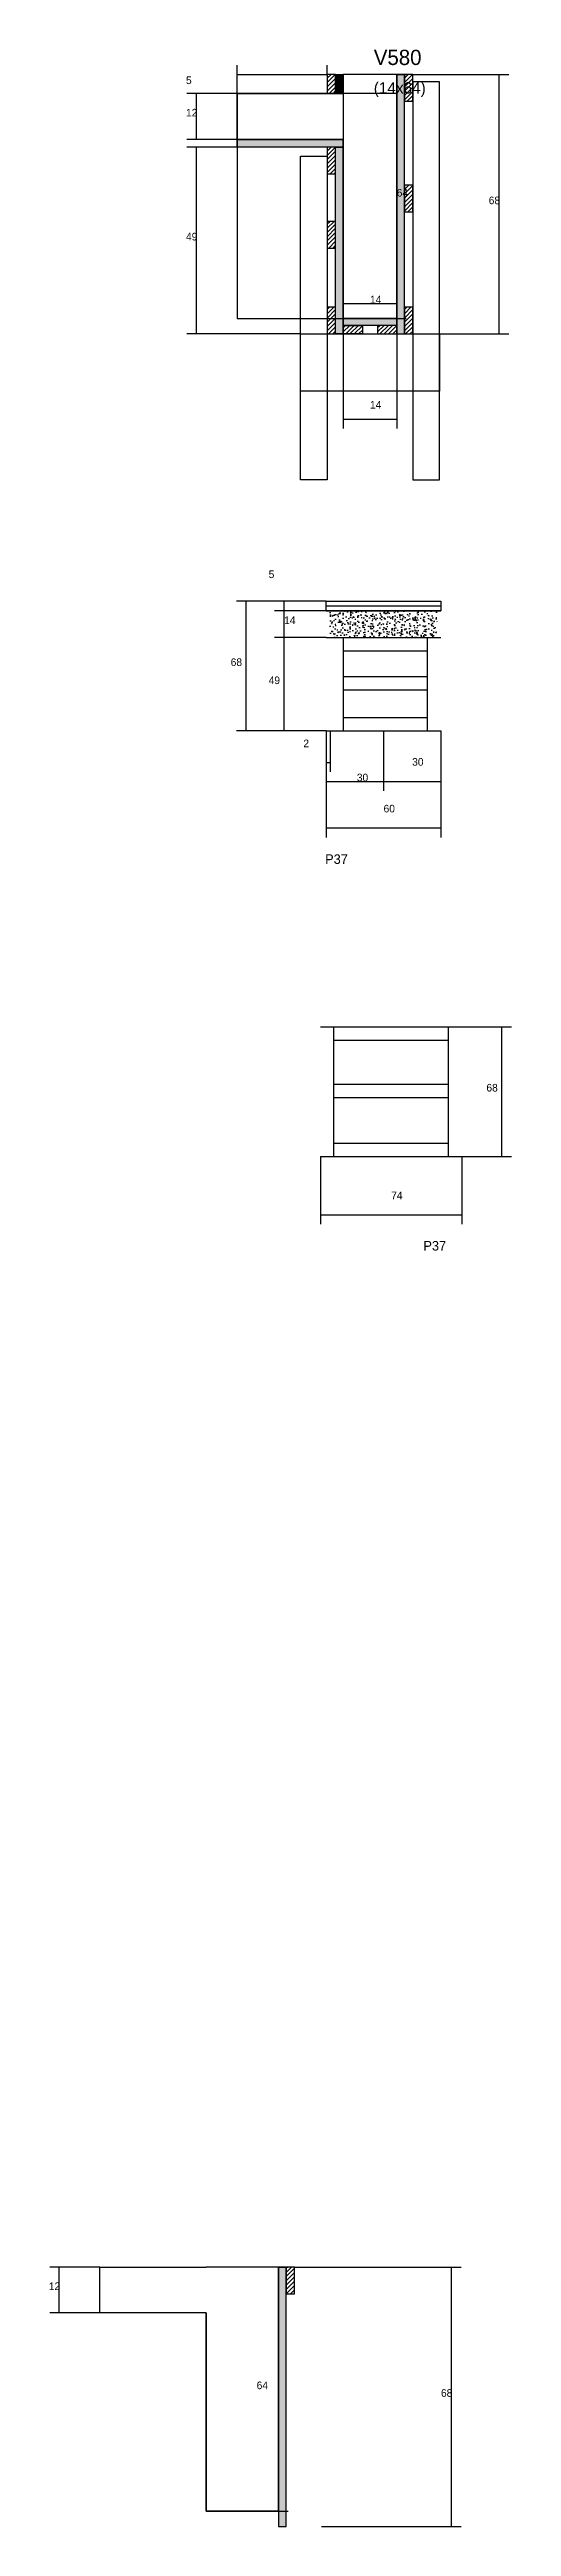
# Model space of a CAD drawing. Header units: metres. Extents: x 4242 to 5702, y -11442 to -10143.
# Drawn here: x 4242 to 4484, y -11442 to -10143 of the extents above; entities that cross this region are included whole.
import ezdxf

# ---------------------------------------------------------------- set-up
doc = ezdxf.new("R2010")
doc.units = ezdxf.units.M
for name, color, linetype in [('CONCRETO', 251, 'Continuous'), ('COTA', 4, 'Continuous'), ('Cota Seção (2x)', 4, 'Continuous'), ('Hachura', 253, 'Continuous'), ('Madeira', 126, 'Continuous'), ('NOMENCLATURA', 7, 'Continuous'), ('Painéis', 200, 'Continuous'), ('SARR_2.2x7', 40, 'Continuous'), ('SARR_3.5x7', 81, 'Continuous'), ('SARR_EDITAR', 141, 'Continuous'), ('Texto Seção', 7, 'Continuous')]:
    doc.layers.add(name, color=color, linetype=linetype)

msp = doc.modelspace()

# ---------------------------------------------------------------- hatches: boundary and pattern name
at = {"layer": 'COTA'}
h = msp.add_hatch(dxfattribs=at)
h.set_pattern_fill('AR-CONC', scale=0.03)
h.paths.add_polyline_path([(4388.8, -10451.7), (4388.8, -10437.7), (4388.8, -10437.7), (4444.8, -10437.7), (4444.8, -10437.7), (4444.8, -10451.7), (4444.8, -10451.7), (4388.8, -10451.7)])
at = {"layer": 'Hachura'}
h = msp.add_hatch(dxfattribs=at)
h.set_pattern_fill('ANSI31', scale=0.5)
h.paths.add_polyline_path([(4391.7, -10156.5), (4387.3, -10156.5), (4387.3, -10156.5), (4387.3, -10166.5), (4387.3, -10166.5), (4391.7, -10166.5), (4391.7, -10166.5), (4391.7, -10156.5)])
h = msp.add_hatch(color=8, dxfattribs=at)
h.dxf.hatch_style = 1
h.paths.add_polyline_path([(4391.7, -10166.5), (4395.7, -10166.5), (4395.7, -10166.5), (4395.7, -10156.5), (4395.7, -10156.5), (4391.7, -10156.5), (4391.7, -10156.5), (4391.7, -10166.5)])
h = msp.add_hatch(color=8, dxfattribs=at)
h.dxf.hatch_style = 1
h.paths.add_polyline_path([(4427.7, -10156.5), (4423.7, -10156.5), (4423.7, -10156.5), (4423.7, -10292.5), (4423.7, -10292.5), (4427.7, -10292.5), (4427.7, -10292.5), (4427.7, -10156.5)])
h = msp.add_hatch(dxfattribs=at)
h.set_pattern_fill('ANSI31', scale=0.5)
h.paths.add_polyline_path([(4432.1, -10156.5), (4427.7, -10156.5), (4427.7, -10156.5), (4427.7, -10170.5), (4427.7, -10170.5), (4432.1, -10170.5), (4432.1, -10170.5), (4432.1, -10156.5)])
h = msp.add_hatch(color=8, dxfattribs=at)
h.dxf.hatch_style = 1
h.paths.add_polyline_path([(4340.1, -10194.5), (4340.1, -10190.5), (4340.1, -10190.5), (4395.7, -10190.5), (4395.7, -10190.5), (4395.7, -10194.5), (4395.7, -10194.5), (4340.1, -10194.5)])
h = msp.add_hatch(dxfattribs=at)
h.set_pattern_fill('ANSI31', scale=0.5)
h.paths.add_polyline_path([(4391.7, -10194.5), (4387.3, -10194.5), (4387.3, -10194.5), (4387.3, -10208.5), (4387.3, -10208.5), (4391.7, -10208.5), (4391.7, -10208.5), (4391.7, -10194.5)])
h = msp.add_hatch(color=8, dxfattribs=at)
h.dxf.hatch_style = 1
h.paths.add_polyline_path([(4391.7, -10194.5), (4395.7, -10194.5), (4395.7, -10194.5), (4395.7, -10292.5), (4395.7, -10292.5), (4391.7, -10292.5), (4391.7, -10292.5), (4391.7, -10194.5)])
h = msp.add_hatch(dxfattribs=at)
h.set_pattern_fill('ANSI31', scale=0.5)
h.paths.add_polyline_path([(4432.1, -10214.5), (4427.7, -10214.5), (4427.7, -10214.5), (4427.7, -10228.5), (4427.7, -10228.5), (4432.1, -10228.5), (4432.1, -10228.5), (4432.1, -10214.5)])
h = msp.add_hatch(dxfattribs=at)
h.set_pattern_fill('ANSI31', scale=0.5)
h.paths.add_polyline_path([(4391.7, -10233.5), (4387.3, -10233.5), (4387.3, -10233.5), (4387.3, -10247.5), (4387.3, -10247.5), (4391.7, -10247.5), (4391.7, -10247.5), (4391.7, -10233.5)])
h = msp.add_hatch(dxfattribs=at)
h.set_pattern_fill('ANSI31', scale=0.5)
h.paths.add_polyline_path([(4391.7, -10278.5), (4387.3, -10278.5), (4387.3, -10278.5), (4387.3, -10292.5), (4387.3, -10292.5), (4391.7, -10292.5), (4391.7, -10292.5), (4391.7, -10278.5)])
h = msp.add_hatch(color=8, dxfattribs=at)
h.dxf.hatch_style = 1
h.paths.add_polyline_path([(4395.7, -10288.1), (4395.7, -10284.5), (4395.7, -10284.5), (4423.7, -10284.5), (4423.7, -10284.5), (4423.7, -10288.1), (4423.7, -10288.1), (4395.7, -10288.1)])
h = msp.add_hatch(dxfattribs=at)
h.set_pattern_fill('ANSI31', scale=0.5)
h.paths.add_polyline_path([(4395.7, -10292.5), (4395.7, -10288.1), (4395.7, -10288.1), (4405.7, -10288.1), (4405.7, -10288.1), (4405.7, -10292.5), (4405.7, -10292.5), (4395.7, -10292.5)])
h = msp.add_hatch(dxfattribs=at)
h.set_pattern_fill('ANSI31', scale=0.5)
h.paths.add_polyline_path([(4423.7, -10292.5), (4423.7, -10288.1), (4423.7, -10288.1), (4413.7, -10288.1), (4413.7, -10288.1), (4413.7, -10292.5), (4413.7, -10292.5), (4423.7, -10292.5)])
h = msp.add_hatch(dxfattribs=at)
h.set_pattern_fill('ANSI31', scale=0.5)
h.paths.add_polyline_path([(4432.1, -10278.5), (4427.7, -10278.5), (4427.7, -10278.5), (4427.7, -10292.5), (4427.7, -10292.5), (4432.1, -10292.5), (4432.1, -10292.5), (4432.1, -10278.5)])
h = msp.add_hatch(color=8, dxfattribs=at)
h.dxf.hatch_style = 1
h.paths.add_polyline_path([(4365.8, -11306.5), (4361.8, -11306.5), (4361.8, -11306.5), (4361.8, -11442.5), (4361.8, -11442.5), (4365.8, -11442.5), (4365.8, -11442.5), (4365.8, -11306.5)])
h = msp.add_hatch(dxfattribs=at)
h.set_pattern_fill('ANSI31', scale=0.5)
h.paths.add_polyline_path([(4370.2, -11306.5), (4365.8, -11306.5), (4365.8, -11306.5), (4365.8, -11320.5), (4365.8, -11320.5), (4370.2, -11320.5), (4370.2, -11320.5), (4370.2, -11306.5)])

# ---------------------------------------------------------------- linework, layer by layer
at = {"layer": 'CONCRETO'}
for points in [[(4395.7, -10190.5), (4395.7, -10192.5), (4395.7, -10192.5), (4395.7, -10284.5), (4423.7, -10284.5), (4423.7, -10156.5), (4427.7, -10156.5), (4427.7, -10156.5), (4395.7, -10156.5), (4395.7, -10166.5)], [(4423.7, -10180.5), (4423.7, -10180.5), (4423.7, -10212.5), (4423.7, -10212.5), (4423.7, -10284.5), (4395.7, -10284.5), (4395.7, -10190.5), (4340.1, -10190.5), (4340.1, -10166.5), (4395.7, -10166.5)], [(4361.8, -11330.5), (4361.8, -11330.5), (4361.8, -11362.5), (4361.8, -11362.5), (4361.8, -11434.5), (4323.8, -11434.5), (4323.8, -11330.5), (4268.2, -11330.5), (4268.2, -11306.5), (4323.8, -11306.5)], [(4323.8, -11330.5), (4323.8, -11332.5), (4323.8, -11332.5), (4323.8, -11434.5), (4361.8, -11434.5), (4361.8, -11306.5), (4365.8, -11306.5), (4365.8, -11306.5), (4323.8, -11306.5), (4323.8, -11306.5)]]:
    msp.add_lwpolyline(points, dxfattribs=at)
for points in [[(4395.7, -10284.5), (4427.7, -10284.5), (4427.7, -10156.5), (4395.7, -10156.5)], [(4340.1, -10284.5), (4423.7, -10284.5), (4423.7, -10166.5), (4340.1, -10166.5)]]:
    msp.add_lwpolyline(points, close=True, dxfattribs=at)
at = {"layer": 'COTA'}
for p, q in [((4340.1, -10166.5), (4340.1, -10151.5)), ((4340.1, -10156.5), (4387.3, -10156.5)), ((4387.3, -10156.5), (4387.3, -10151.5)), ((4432.1, -10156.5), (4482.4, -10156.5)), ((4477.4, -10292.5), (4477.4, -10156.5)), ((4340.1, -10166.5), (4313.8, -10166.5)), ((4318.8, -10190.5), (4318.8, -10166.5)), ((4340.1, -10190.5), (4313.8, -10190.5)), ((4377.7, -10194.5), (4313.8, -10194.5)), ((4318.8, -10292.5), (4318.8, -10194.5)), ((4373.3, -10292.5), (4313.8, -10292.5)), ((4395.7, -10292.5), (4395.7, -10342.2)), ((4423.7, -10292.5), (4423.7, -10342.2)), ((4446.1, -10292.5), (4482.4, -10292.5)), ((4395.7, -10337.2), (4423.7, -10337.2)), ((4386.8, -10432.7), (4339.8, -10432.7)), ((4344.8, -10500.7), (4344.8, -10432.7)), ((4386.8, -10432.7), (4359.7, -10432.7)), ((4386.8, -10437.7), (4359.7, -10437.7)), ((4386.8, -10437.7), (4359.7, -10437.7)), ((4364.7, -10437.7), (4364.7, -10432.7)), ((4364.7, -10451.7), (4364.7, -10437.7)), ((4386.8, -10451.7), (4359.7, -10451.7)), ((4386.8, -10451.7), (4359.7, -10451.7)), ((4364.7, -10500.7), (4364.7, -10451.7)), ((4386.8, -10500.7), (4339.8, -10500.7)), ((4386.8, -10500.7), (4359.7, -10500.7)), ((4386.8, -10500.7), (4386.8, -10532.2)), ((4386.8, -10500.7), (4386.8, -10556.6)), ((4386.8, -10500.7), (4386.8, -10522.3)), ((4388.8, -10500.7), (4388.8, -10522.3)), ((4416.8, -10500.7), (4416.8, -10532.2)), ((4416.8, -10500.7), (4416.8, -10532.2)), ((4446.8, -10500.7), (4446.8, -10532.2)), ((4446.8, -10500.7), (4446.8, -10556.6)), ((4386.8, -10517.3), (4388.8, -10517.3)), ((4386.8, -10527.2), (4416.8, -10527.2)), ((4416.8, -10527.2), (4446.8, -10527.2)), ((4386.8, -10551.6), (4446.8, -10551.6)), ((4457.8, -10655.9), (4483.8, -10655.9)), ((4478.8, -10723.9), (4478.8, -10655.9)), ((4383.8, -10723.9), (4383.8, -10759.5)), ((4457.8, -10723.9), (4457.8, -10759.5)), ((4457.8, -10723.9), (4483.8, -10723.9)), ((4383.8, -10754.5), (4457.8, -10754.5)), ((4268.2, -11306.5), (4241.9, -11306.5)), ((4246.9, -11330.5), (4246.9, -11306.5)), ((4370.2, -11306.5), (4457.4, -11306.5)), ((4452.4, -11442.5), (4452.4, -11306.5)), ((4268.2, -11330.5), (4241.9, -11330.5)), ((4384.2, -11442.5), (4457.4, -11442.5))]:
    msp.add_line(p, q, dxfattribs=at)
at = {"layer": 'Cota Seção (2x)'}
for p, q in [((4423.7, -10284.5), (4423.7, -10156.5)), ((4423.7, -10156.5), (4428.7, -10156.5)), ((4395.7, -10292.5), (4395.7, -10271.5)), ((4423.7, -10292.5), (4423.7, -10271.5)), ((4395.7, -10276.5), (4423.7, -10276.5)), ((4423.7, -10284.5), (4428.7, -10284.5)), ((4361.8, -11434.5), (4361.8, -11306.5)), ((4361.8, -11306.5), (4366.8, -11306.5)), ((4361.8, -11434.5), (4366.8, -11434.5))]:
    msp.add_line(p, q, dxfattribs=at)
at = {"layer": 'Madeira'}
for points in [[(4391.7, -10156.5), (4387.3, -10156.5), (4387.3, -10166.5), (4391.7, -10166.5)], [(4432.1, -10156.5), (4427.7, -10156.5), (4427.7, -10170.5), (4432.1, -10170.5)], [(4391.7, -10194.5), (4387.3, -10194.5), (4387.3, -10208.5), (4391.7, -10208.5)], [(4432.1, -10214.5), (4427.7, -10214.5), (4427.7, -10228.5), (4432.1, -10228.5)], [(4391.7, -10233.5), (4387.3, -10233.5), (4387.3, -10247.5), (4391.7, -10247.5)], [(4391.7, -10278.5), (4387.3, -10278.5), (4387.3, -10292.5), (4391.7, -10292.5)], [(4395.7, -10292.5), (4395.7, -10288.1), (4405.7, -10288.1), (4405.7, -10292.5)], [(4423.7, -10292.5), (4423.7, -10288.1), (4413.7, -10288.1), (4413.7, -10292.5)], [(4432.1, -10278.5), (4427.7, -10278.5), (4427.7, -10292.5), (4432.1, -10292.5)], [(4370.2, -11306.5), (4365.8, -11306.5), (4365.8, -11320.5), (4370.2, -11320.5)]]:
    msp.add_lwpolyline(points, close=True, dxfattribs=at)
at = {"layer": 'Painéis'}
for p, q in [((4340.1, -10190.5), (4395.7, -10190.5)), ((4340.1, -10194.5), (4340.1, -10190.5)), ((4395.7, -10194.5), (4395.7, -10190.5)), ((4395.7, -10292.5), (4395.7, -10194.5)), ((4395.7, -10284.5), (4423.7, -10284.5)), ((4386.8, -10432.7), (4446.8, -10432.7)), ((4386.8, -10437.7), (4446.8, -10437.7)), ((4386.8, -10451.7), (4446.8, -10451.7)), ((4386.8, -10500.7), (4446.8, -10500.7)), ((4383.8, -10655.9), (4457.8, -10655.9)), ((4383.8, -10723.9), (4457.8, -10723.9))]:
    msp.add_line(p, q, dxfattribs=at)
for points in [[(4391.7, -10156.5), (4395.7, -10156.5), (4395.7, -10166.5), (4391.7, -10166.5)], [(4427.7, -10156.5), (4423.7, -10156.5), (4423.7, -10292.5), (4427.7, -10292.5)], [(4340.1, -10194.5), (4340.1, -10190.5), (4395.7, -10190.5), (4395.7, -10194.5)], [(4391.7, -10194.5), (4395.7, -10194.5), (4395.7, -10292.5), (4391.7, -10292.5)], [(4395.7, -10288.1), (4395.7, -10284.5), (4423.7, -10284.5), (4423.7, -10288.1)], [(4386.8, -10432.7), (4446.8, -10432.7), (4446.8, -10437.7), (4386.8, -10437.7)], [(4365.8, -11306.5), (4361.8, -11306.5), (4361.8, -11442.5), (4365.8, -11442.5)]]:
    msp.add_lwpolyline(points, close=True, dxfattribs=at)
at = {"layer": 'SARR_2.2x7'}
for p, q in [((4395.8, -10500.7), (4395.8, -10451.7)), ((4439.8, -10500.7), (4439.8, -10451.7)), ((4395.8, -10458.7), (4416.8, -10458.7)), ((4416.8, -10458.7), (4439.8, -10458.7)), ((4395.8, -10472.2), (4416.8, -10472.2)), ((4395.8, -10479.2), (4416.8, -10479.2)), ((4416.8, -10472.2), (4439.8, -10472.2)), ((4416.8, -10479.2), (4439.8, -10479.2)), ((4395.8, -10493.7), (4416.8, -10493.7)), ((4416.8, -10493.7), (4439.8, -10493.7)), ((4390.8, -10723.9), (4390.8, -10655.9)), ((4390.8, -10662.9), (4450.8, -10662.9)), ((4450.8, -10723.9), (4450.8, -10655.9)), ((4390.8, -10686), (4450.8, -10686)), ((4390.8, -10693), (4450.8, -10693)), ((4390.8, -10716.9), (4450.8, -10716.9))]:
    msp.add_line(p, q, dxfattribs=at)
at = {"layer": 'SARR_3.5x7'}
for points in [[(4446.1, -10160.4), (4432.1, -10160.4), (4432.1, -10369), (4446.1, -10369)], [(4373.3, -10199.3), (4387.3, -10199.3), (4387.3, -10369), (4373.3, -10369)], [(4373.3, -10292.5), (4446.1, -10292.5), (4446.1, -10322.6), (4373.3, -10322.6)]]:
    msp.add_lwpolyline(points, close=True, dxfattribs=at)
at = {"layer": 'SARR_EDITAR'}
for p, q in [((4386.8, -10435.2), (4416.8, -10435.2)), ((4416.8, -10435.2), (4446.8, -10435.2))]:
    msp.add_line(p, q, dxfattribs=at)

# ---------------------------------------------------------------- texts
at = {"layer": 'COTA'}
for s, p in [('5', (4313.3, -10161.5)), ('12', (4313.3, -10178.5)), ('68', (4471.9, -10224.5)), ('49', (4313.3, -10243.5)), ('14', (4409.7, -10331.7)), ('5', (4356.6, -10420.6)), ('14', (4364.7, -10444.7)), ('68', (4336.7, -10466.7)), ('49', (4356.6, -10476.2)), ('2', (4374.8, -10509.3)), ('30', (4431.8, -10519)), ('30', (4402.8, -10527.2)), ('60', (4416.8, -10543.5)), ('68', (4470.7, -10689.9)), ('74', (4420.8, -10746.4)), ('12', (4241.4, -11318.5)), ('68', (4446.9, -11374.5))]:
    msp.add_text(s, height=4, dxfattribs=at).set_placement(p)
at = {"layer": 'Cota Seção (2x)'}
for s, p in [('64', (4423.7, -10220.5)), ('14', (4409.7, -10276.5)), ('64', (4350.3, -11370.5))]:
    msp.add_text(s, height=4, dxfattribs=at).set_placement(p)
at = {"layer": 'NOMENCLATURA'}
for p in [(4386.2, -10570.5), (4437.7, -10773.3)]:
    msp.add_text('P37', height=5, dxfattribs=at).set_placement(p)
at = {"layer": 'Texto Seção'}
for s, height, p in [('V580', 8, (4411.7, -10151.5)), ('(14x64)', 6, (4411.7, -10166.5))]:
    msp.add_text(s, height=height, dxfattribs=at).set_placement(p)

doc.saveas('drawing.dxf')
